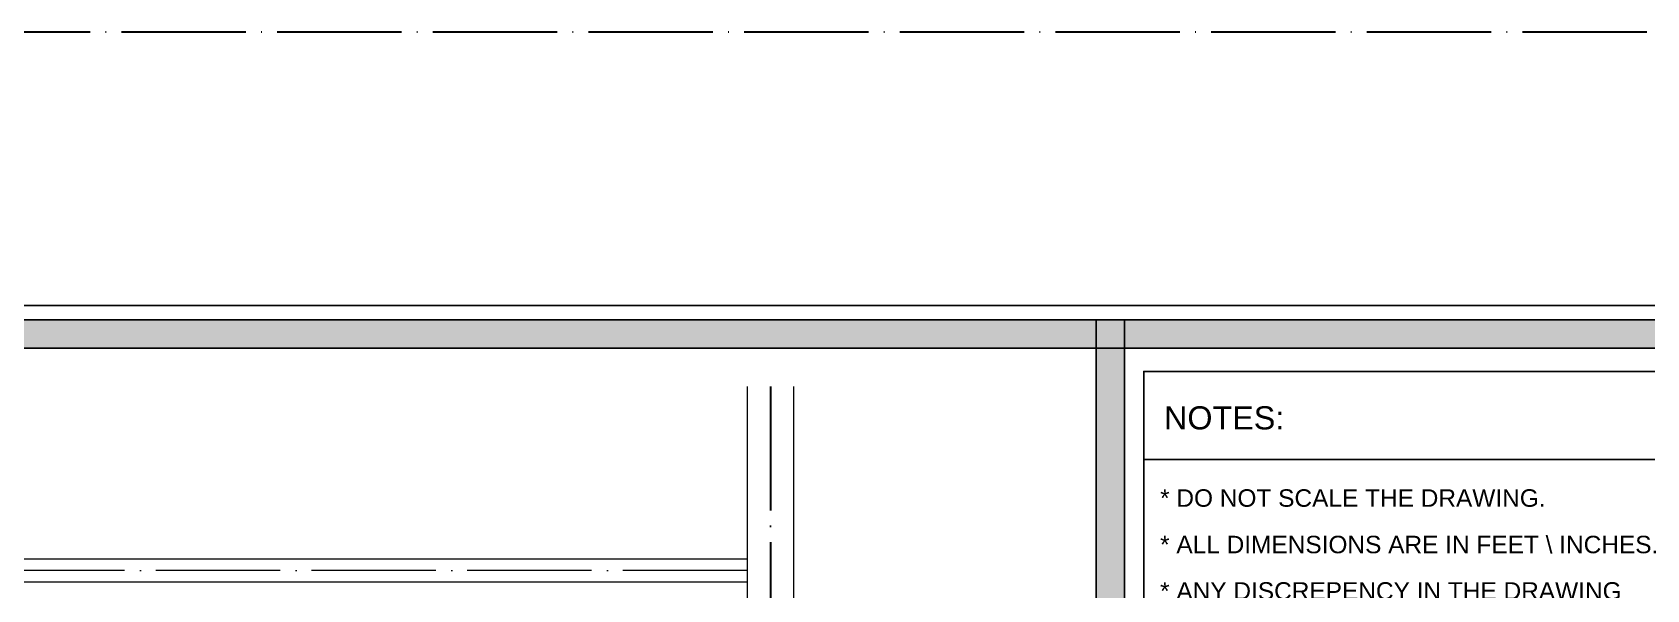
# Model space of a CAD drawing. Header units: millimetres. Extents: x 56222 to 3066687, y -650199 to -121287.
# Drawn here: x 148743.1 to 149055.3, y -178658.4 to -178550.5 of the extents above; entities that cross this region are included whole.
import ezdxf
from ezdxf.enums import TextEntityAlignment as Align

# ---------------------------------------------------------------- set-up
doc = ezdxf.new("R2010")
doc.units = ezdxf.units.MM
doc.header["$MEASUREMENT"] = 0
doc.linetypes.add('ACAD_ISO04W100', pattern=[30, 24, -3, 0, -3])
for name, color, linetype, lineweight in [('GROUND FLOOR', 7, 'Continuous', 9), ('NAME PLATE', 7, 'Continuous', 25), ('X_PLOT', 1, 'Continuous', 9)]:
    doc.layers.add(name, color=color, linetype=linetype, lineweight=lineweight)
doc.styles.add('Arial', font='arial.ttf')

# ---------------------------------------------------------------- blocks, each defined once
blk = doc.blocks.new('LAYOUT FILE')
at = {"layer": 'NAME PLATE', "true_color": 0xd39e00}
h = blk.add_hatch(color=42, dxfattribs=at)
h.paths.add_polyline_path([(3346889.83, -513806.18), (3346889.83, -514260.7), (3347535.56, -514260.7), (3347535.56, -513806.18)])
h.paths.add_polyline_path([(3346894.36, -513810.71), (3347531.03, -513810.71), (3347531.03, -514256.17), (3346894.36, -514256.17)], flags=16)
blk.add_hatch(color=42, dxfattribs=at).paths.add_polyline_path([(3347433.6, -514256.17), (3347438.13, -514256.17), (3347438.13, -513806.18), (3347433.6, -513806.18)])
at = {"layer": 'NAME PLATE', "color": 42, "true_color": 0xd39e00}
blk.add_line((3347527.96, -513828.55), (3347441.2, -513828.55), dxfattribs=at)
for points in [[(3346887.56, -513803.91), (3347537.83, -513803.91), (3347537.83, -514262.96), (3346887.56, -514262.96)], [(3346889.83, -513806.18), (3347535.56, -513806.18), (3347535.56, -514260.7), (3346889.83, -514260.7)], [(3347433.6, -514256.17), (3347433.6, -513806.18), (3347438.13, -513806.18), (3347438.13, -514256.17)], [(3346894.36, -513810.71), (3347531.03, -513810.71), (3347531.03, -514256.17), (3346894.36, -514256.17)], [(3347441.2, -514252.44), (3347441.2, -513814.44), (3347527.96, -513814.44), (3347527.96, -514252.44)]]:
    blk.add_lwpolyline(points, close=True, dxfattribs=at)
at = {"layer": 'NAME PLATE', "style": 'Arial'}
blk.add_text('NOTES:', height=3.699, dxfattribs=at).set_placement((3347454.07, -513823.73), align=Align.CENTER)
at = {"layer": 'NAME PLATE', "char_height": 2.7974, "width": 108.0765, "attachment_point": 1, "style": 'Arial'}
for s, insert in [('* DO NOT SCALE THE DRAWING.', (3347443.82, -513833.31, 0)), ('* ALL DIMENSIONS ARE IN FEET \\\\ INCHES.', (3347443.82, -513840.75, 0)), ("* ANY DISCREPENCY IN THE DRAWING \\P  TO BE BROUGHT IN THE DESIGNER'S\\P  NOTICE BEFORE IMPLEMENTATION \\P  ON SITE.", (3347443.82, -513848.18, 0))]:
    blk.add_mtext(s, dxfattribs=dict(at, insert=insert))

msp = doc.modelspace()

# ---------------------------------------------------------------- linework, layer by layer
at = {"layer": 'GROUND FLOOR'}
for p, q in [((148881.3094, -178619.0856), (148881.3094, -179140.0184)), ((148881.3094, -178619.0856), (148881.3094, -178716.1344)), ((148890.3094, -178619.0856), (148890.3094, -179140.0184)), ((148381.0594, -178652.3844), (148881.3094, -178652.3844)), ((148385.5594, -178656.8844), (148881.3094, -178656.8844))]:
    msp.add_line(p, q, dxfattribs=at)
at = {"layer": 'GROUND FLOOR', "color": 1, "linetype": 'ACAD_ISO04W100'}
msp.add_line((148885.8094, -178619.0856), (148885.8094, -179002.6344), dxfattribs=at)
msp.add_lwpolyline([(148881.3094, -178654.6344), (148383.3094, -178654.6344), (148383.3094, -179117.1344), (148881.3094, -179117.1344)], dxfattribs=at)
at = {"layer": 'X_PLOT', "linetype": 'ACAD_ISO04W100', "lineweight": 30}
msp.add_line((148885.8094, -178619.0856), (148885.8094, -179140.0184), dxfattribs=at)
msp.add_lwpolyline([(150048.5596, -178550.5417), (147265.6745, -178550.5417), (147265.6745, -179203.5992), (150048.5596, -179203.5992)], close=True, dxfattribs=at)

# ---------------------------------------------------------------- block references
at = {"layer": 'NAME PLATE', "lineweight": 0, "xscale": 1.209046105522275, "yscale": 1.209046105522275, "zscale": 1.209046105522275}
msp.add_blockref('LAYOUT FILE', (-3898252.746, 442609.2149, 0.1256), dxfattribs=at)

doc.saveas('drawing.dxf')
